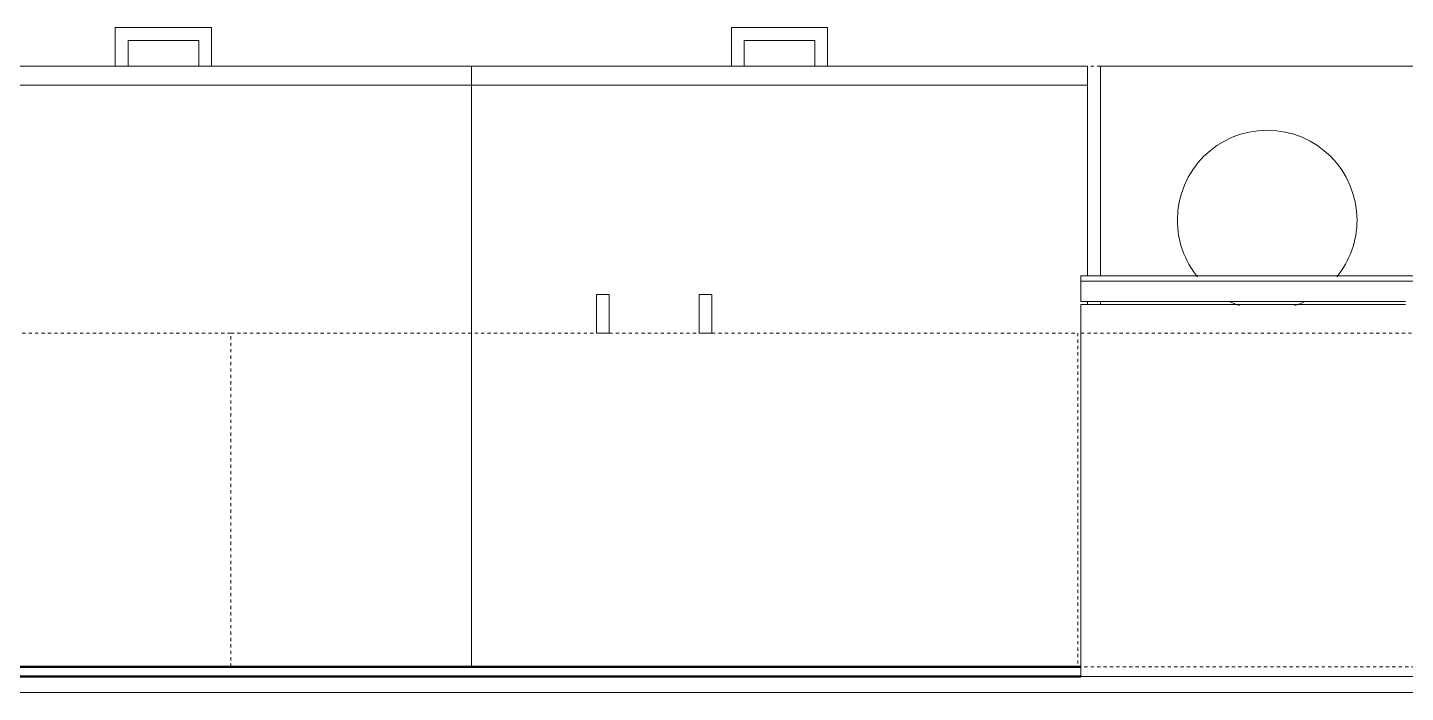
# Model space of a CAD drawing. Header units: inches. Extents: x -4217 to -1814, y 9706 to 12425.
# Drawn here: x -3790 to -3736.3, y 11554.7 to 11580.6 of the extents above; entities that cross this region are included whole.
import ezdxf

# ---------------------------------------------------------------- set-up
doc = ezdxf.new("R2010")
doc.units = ezdxf.units.IN
doc.header["$MEASUREMENT"] = 0
doc.linetypes.add('Dash', pattern=[0.25, 0.125, -0.125])
for name, color, linetype, lineweight in [('A-WALL', 113, 'Continuous', 13), ('A-WALL-11', 113, 'Continuous', 50), ('A-WALL-3', 250, 'Continuous', 50), ('Q-CASE-3', 7, 'Continuous', 9), ('Q-CASE-4', 7, 'Dash', 9), ('Q-CASE-HDLN-1', 7, 'Dash', 9), ('Q-SPCQ-1', 7, 'Continuous', 9)]:
    doc.layers.add(name, color=color, linetype=linetype, lineweight=lineweight)

msp = doc.modelspace()

# ---------------------------------------------------------------- linework, layer by layer
at = {"layer": 'A-WALL'}
msp.add_line((-3827.32374, 11554.7394), (-3486.67374, 11554.7394), dxfattribs=at)
at = {"layer": 'A-WALL-11'}
msp.add_line((-3748.94796, 11555.3644), (-3827.32374, 11555.3644), dxfattribs=at)
at = {"layer": 'A-WALL-3'}
for p, q in [((-3748.94796, 11555.7394), (-3815.36124, 11555.7394)), ((-3815.36124, 11555.3644), (-3748.94796, 11555.3644))]:
    msp.add_line(p, q, dxfattribs=at)
at = {"layer": 'Q-CASE-3'}
for p, q in [((-3782.81608, 11580.6394), (-3786.56608, 11580.6394)), ((-3786.56608, 11580.6394), (-3786.56608, 11579.1394)), ((-3782.81608, 11579.1394), (-3782.81608, 11580.6394)), ((-3758.81608, 11580.6394), (-3762.56608, 11580.6394)), ((-3762.56608, 11580.6394), (-3762.56608, 11579.1394)), ((-3758.81608, 11579.1394), (-3758.81608, 11580.6394)), ((-3786.0667, 11579.1394), (-3786.0667, 11580.14002)), ((-3786.0667, 11580.14002), (-3783.31545, 11580.14002)), ((-3783.31545, 11580.14002), (-3783.31545, 11579.1394)), ((-3762.0667, 11580.14002), (-3759.31545, 11580.14002)), ((-3762.0667, 11579.1394), (-3762.0667, 11580.14002)), ((-3759.31545, 11580.14002), (-3759.31545, 11579.1394)), ((-3796.69108, 11579.1394), (-3772.69108, 11579.1394)), ((-3786.0667, 11579.1394), (-3786.56608, 11579.1394)), ((-3783.31545, 11579.1394), (-3782.81608, 11579.1394)), ((-3772.69108, 11579.1394), (-3772.69108, 11578.3894)), ((-3748.69108, 11579.1394), (-3772.69108, 11579.1394)), ((-3772.69108, 11579.1394), (-3772.69108, 11578.3894)), ((-3762.56608, 11579.1394), (-3762.0667, 11579.1394)), ((-3758.81608, 11579.1394), (-3759.31545, 11579.1394)), ((-3748.69108, 11578.3894), (-3748.69108, 11579.1394)), ((-3772.69108, 11578.3894), (-3796.69108, 11578.3894)), ((-3772.69108, 11555.7394), (-3772.69108, 11578.3894)), ((-3772.69108, 11578.3894), (-3748.69108, 11578.3894)), ((-3772.69108, 11555.7394), (-3772.69108, 11578.3894)), ((-3748.69108, 11578.3894), (-3748.69108, 11570.96362)), ((-3719.06608, 11570.96374), (-3748.94796, 11570.96374)), ((-3748.94796, 11570.7581), (-3748.94796, 11570.96374)), ((-3748.94796, 11569.9707), (-3748.94796, 11570.7581)), ((-3719.06608, 11570.7581), (-3748.94796, 11570.7581)), ((-3767.32763, 11570.23865), (-3767.81608, 11570.23865)), ((-3767.81608, 11570.23865), (-3767.81608, 11568.7394)), ((-3767.32763, 11568.7394), (-3767.32763, 11570.23865)), ((-3763.32763, 11570.23865), (-3763.81608, 11570.23865)), ((-3763.81608, 11570.23865), (-3763.81608, 11568.7394)), ((-3763.32763, 11568.7394), (-3763.32763, 11570.23865)), ((-3736.30452, 11569.9707), (-3748.94796, 11569.9707)), ((-3748.94796, 11555.3644), (-3748.94796, 11569.85259)), ((-3748.94796, 11569.85259), (-3736.30452, 11569.85259)), ((-3748.69108, 11569.9707), (-3748.69108, 11569.85259)), ((-3767.32763, 11568.7394), (-3767.81608, 11568.7394)), ((-3763.32763, 11568.7394), (-3763.81608, 11568.7394)), ((-3748.94796, 11555.3644), (-3719.06608, 11555.3644))]:
    msp.add_line(p, q, dxfattribs=at)
at = {"layer": 'Q-CASE-4'}
for p, q in [((-3782.06608, 11568.7394), (-3815.06608, 11568.7394)), ((-3782.06608, 11555.7394), (-3782.06608, 11568.7394)), ((-3782.06608, 11568.7394), (-3749.06608, 11568.7394)), ((-3782.06608, 11555.7394), (-3782.06608, 11568.7394)), ((-3749.06608, 11568.7394), (-3749.06608, 11555.7394)), ((-3719.06608, 11568.7394), (-3749.06608, 11568.7394)), ((-3749.06608, 11568.7394), (-3749.06608, 11555.7394)), ((-3815.06608, 11555.7394), (-3782.06608, 11555.7394)), ((-3749.06608, 11555.7394), (-3782.06608, 11555.7394)), ((-3749.06608, 11555.7394), (-3719.06608, 11555.7394))]:
    msp.add_line(p, q, dxfattribs=at)
at = {"layer": 'Q-CASE-HDLN-1'}
msp.add_line((-3748.19108, 11579.1394), (-3813.61124, 11579.1394), dxfattribs=at)
at = {"layer": 'Q-SPCQ-1'}
for p, q in [((-3748.19108, 11579.1394), (-3718.19108, 11579.1394)), ((-3748.19108, 11570.96339), (-3748.19108, 11579.1394)), ((-3748.19108, 11569.85259), (-3748.19108, 11569.9707))]:
    msp.add_line(p, q, dxfattribs=at)
for start, end in [(0, 180), (180, 219.11298), (320.838015, 0), (245.576003, 251.995637), (288.004363, 294.423997)]:
    msp.add_arc((-3741.69108, 11573.1394), 3.5, start, end, dxfattribs=at)

doc.saveas('drawing.dxf')
